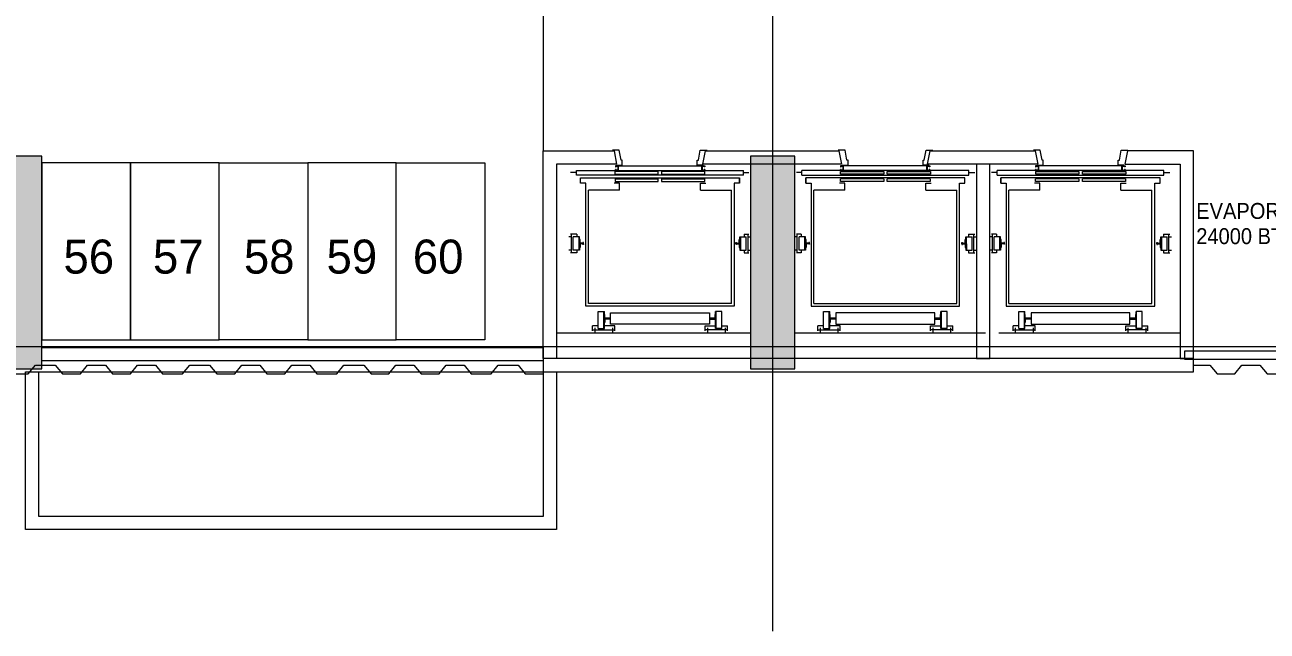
# Model space of a CAD drawing. Header units: metres. Extents: x 32 to 132, y -29 to 44.
# Drawn here: x 100.8 to 114.82, y -23.16 to -16.31 of the extents above; entities that cross this region are included whole.
import ezdxf

# ---------------------------------------------------------------- set-up
doc = ezdxf.new("R2010")
doc.units = ezdxf.units.M
doc.header["$LTSCALE"] = 100
for name, color, linetype, lineweight in [('A-WALL', 8, 'Continuous', 9), ('Arqui', 8, 'Continuous', 0), ('M-EQPM-IDEN', 7, 'Continuous', 9)]:
    doc.layers.add(name, color=color, linetype=linetype, lineweight=lineweight)
doc.styles.add('SansSerif_2', font='SANSS__.TTF', dxfattribs={"width": 0.9, "height": 0.18})

# ---------------------------------------------------------------- blocks, each defined once
blk = doc.blocks.new('MARCOE-102')
at = {"layer": 'Arqui'}
for p, q in [((0, 0), (0, -2.5)), ((0, 0), (1.75, 0)), ((1.75, 0), (1.75, -0.45)), ((0, -2.5), (1.75, -2.5)), ((0.175, -0.175), (1.575, -0.175)), ((0.175, -0.175), (0.175, -2.325)), ((0.175, -2.325), (1.575, -2.325)), ((1.375, -0.45), (1.375, -0.275)), ((1.375, -0.275), (1.575, -0.275)), ((1.75, -0.45), (1.375, -0.45)), ((1.375, -2.05), (1.375, -2.225)), ((1.75, -2.05), (1.375, -2.05)), ((1.375, -2.225), (1.575, -2.225)), ((1.575, -0.275), (1.575, -0.175)), ((1.575, -2.325), (1.575, -2.225)), ((1.75, -2.5), (1.75, -2.05))]:
    blk.add_line(p, q, dxfattribs=at)
blk.add_lwpolyline([(0, 0), (0, -2.5), (1.75, -2.5), (1.75, -2.05), (1.375, -2.05), (1.375, -2.225), (1.575, -2.225), (1.575, -2.325), (0.175, -2.325), (0.175, -0.175), (1.575, -0.175), (1.575, -0.275), (1.375, -0.275), (1.375, -0.45), (1.75, -0.45), (1.75, 0), (0, 0)], dxfattribs=at)
blk = doc.blocks.new('ASCENSOR')
at = {"layer": 'Arqui'}
for p, q in [((-1.63, -1.015), (-1.63, 0.869)), ((-1.575, 0.869), (-1.63, 0.869)), ((-1.605, 0.869), (-1.605, 0.932)), ((-1.575, 0.869), (-1.575, -1.015)), ((-0.91, 0.876), (-0.91, 0.932)), ((-0.7, 0.921), (-0.91, 0.921)), ((-0.91, 0.876), (-0.88, 0.876)), ((-0.88, 0.922), (-0.88, 0.95)), ((-0.73, 0.902), (-0.88, 0.902)), ((-0.88, 0.83), (-0.88, 0.902)), ((-0.73, 0.922), (-0.73, 0.95)), ((-0.73, 0.836), (-0.73, 0.902)), ((-0.73, 0.876), (-0.7, 0.876)), ((-0.7, 0.876), (-0.7, 0.932)), ((-1.485, 0.826), (-1.545, 0.826)), ((-1.545, 0.826), (-1.485, 0.826)), ((-1.545, -0.971), (-1.545, 0.826)), ((-1.485, 0.826), (-1.485, 0.766)), ((-1.485, 0.766), (-0.096, 0.766)), ((-1.405, 0.385), (-1.405, 0.735)), ((-0.126, 0.735), (-1.405, 0.735)), ((-0.73, 0.836), (-0.88, 0.836)), ((-0.88, 0.836), (-0.73, 0.836)), ((-0.85, 0.83), (-0.88, 0.83)), ((-0.85, 0.83), (-0.88, 0.83)), ((-0.85, 0.83), (-0.805, 0.83)), ((-0.85, 0.83), (-0.805, 0.83)), ((-0.85, 0.83), (-0.805, 0.83)), ((-0.85, 0.83), (-0.805, 0.83)), ((-0.85, 0.823), (-0.85, 0.83)), ((-0.85, 0.823), (-0.85, 0.83)), ((-0.809, 0.823), (-0.85, 0.823)), ((-0.809, 0.823), (-0.85, 0.823)), ((-0.816, 0.785), (-0.816, 0.792)), ((-0.816, 0.792), (-0.802, 0.792)), ((-0.809, 0.785), (-0.816, 0.785)), ((-0.809, 0.785), (-0.809, 0.823)), ((-0.802, 0.785), (-0.809, 0.785)), ((-0.76, 0.83), (-0.805, 0.83)), ((-0.76, 0.83), (-0.805, 0.83)), ((-0.76, 0.83), (-0.805, 0.83)), ((-0.76, 0.83), (-0.805, 0.83)), ((-0.802, 0.823), (-0.76, 0.823)), ((-0.802, 0.823), (-0.76, 0.823)), ((-0.802, 0.785), (-0.802, 0.823)), ((-0.795, 0.792), (-0.802, 0.792)), ((-0.802, 0.785), (-0.795, 0.785)), ((-0.795, 0.785), (-0.795, 0.792)), ((-0.76, 0.823), (-0.76, 0.83)), ((-0.76, 0.823), (-0.76, 0.83)), ((-0.76, 0.83), (-0.73, 0.83)), ((-0.76, 0.83), (-0.73, 0.83)), ((-0.73, 0.83), (-0.73, 0.836)), ((-0.126, 0.735), (-0.126, -0.88)), ((-0.096, 0.766), (-0.096, -0.911)), ((-0.036, 0.625), (-0.036, 0.555)), ((0.155, 0.625), (-0.036, 0.625)), ((0.184, 0.688), (0.128, 0.688)), ((0.128, 0.625), (0.128, 0.688)), ((0.147, 0.664), (0.21, 0.664)), ((0.155, 0.625), (0.155, 0.555)), ((0.173, 0.689), (0.173, 0.438)), ((-1.68, 0.434), (-1.671, 0.434)), ((-1.68, 0.434), (-1.671, 0.434)), ((-1.68, 0.399), (-1.68, 0.434)), ((-1.68, 0.399), (-1.68, 0.434)), ((-1.676, 0.43), (-1.674, 0.43)), ((-1.674, 0.43), (-1.676, 0.43)), ((-1.676, 0.402), (-1.676, 0.43)), ((-1.676, 0.43), (-1.676, 0.402)), ((-1.674, 0.426), (-1.674, 0.43)), ((-1.674, 0.426), (-1.674, 0.43)), ((-1.671, 0.426), (-1.674, 0.426)), ((-1.671, 0.426), (-1.674, 0.426)), ((-1.671, 0.434), (-1.671, 0.426)), ((-1.671, 0.434), (-1.671, 0.426)), ((-1.639, 0.434), (-1.639, 0.426)), ((-1.63, 0.434), (-1.639, 0.434)), ((-1.639, 0.434), (-1.63, 0.434)), ((-1.639, 0.426), (-1.639, 0.434)), ((-1.639, 0.426), (-1.635, 0.426)), ((-1.635, 0.426), (-1.639, 0.426)), ((-1.635, 0.43), (-1.633, 0.43)), ((-1.635, 0.426), (-1.635, 0.43)), ((-1.635, 0.43), (-1.635, 0.426)), ((-1.633, 0.43), (-1.635, 0.43)), ((-1.633, 0.402), (-1.633, 0.43)), ((-1.633, 0.402), (-1.633, 0.43)), ((-1.63, 0.399), (-1.63, 0.434)), ((-1.63, 0.434), (-1.63, 0.399)), ((-1.587, 0.433), (-1.618, 0.433)), ((-1.618, 0.433), (-1.618, -0.056)), ((-1.587, -0.056), (-1.587, 0.433)), ((-1.503, 0.434), (-1.534, 0.434)), ((-1.534, -0.056), (-1.534, 0.434)), ((-1.503, -0.056), (-1.503, 0.434)), ((-1.485, 0.385), (-1.485, 0.445)), ((0.155, 0.561), (-0.036, 0.561)), ((0.155, 0.555), (-0.036, 0.555)), ((-0.021, 0.485), (0.109, 0.485)), ((-0.021, -0.63), (-0.021, 0.485)), ((-0.001, 0.552), (-0.001, 0.555)), ((-0.001, 0.555), (0.041, 0.555)), ((0.038, 0.552), (-0.001, 0.552)), ((0.038, 0.491), (0.038, 0.552)), ((0.041, 0.555), (0.041, 0.491)), ((0.089, 0.555), (0.041, 0.555)), ((0.047, 0.555), (0.047, 0.491)), ((0.05, 0.491), (0.05, 0.552)), ((0.05, 0.552), (0.089, 0.552)), ((0.089, 0.552), (0.089, 0.555)), ((0.089, 0.552), (0.089, 0.555)), ((0.109, 0.485), (0.109, -0.63)), ((0.128, 0.438), (0.128, 0.555)), ((0.184, 0.438), (0.128, 0.438)), ((0.149, 0.463), (0.209, 0.463)), ((-1.63, 0.399), (-1.68, 0.399)), ((-1.63, 0.399), (-1.68, 0.399)), ((-1.633, 0.402), (-1.676, 0.402)), ((-1.676, 0.402), (-1.633, 0.402)), ((-1.405, 0.385), (-1.485, 0.385)), ((-1.618, -0.056), (-1.587, -0.056)), ((-1.587, -0.095), (-1.618, -0.095)), ((-1.618, -0.095), (-1.618, -0.583)), ((-1.587, -0.583), (-1.587, -0.095)), ((-1.534, -0.056), (-1.503, -0.056)), ((-1.503, -0.095), (-1.534, -0.095)), ((-1.534, -0.58), (-1.534, -0.095)), ((-1.503, -0.58), (-1.503, -0.095)), ((-1.747, -0.512), (-1.859, -0.533)), ((-1.859, -0.533), (-1.859, -0.609)), ((-1.69, -0.498), (-1.747, -0.498)), ((-1.747, -0.498), (-1.747, -0.512)), ((-1.69, -0.564), (-1.69, -0.498)), ((-1.405, -0.53), (-1.485, -0.53)), ((-1.485, -0.53), (-1.485, -0.59)), ((-1.405, -0.53), (-1.405, -0.88)), ((-1.68, -0.564), (-1.69, -0.564)), ((-1.618, -0.583), (-1.587, -0.583)), ((-1.534, -0.58), (-1.503, -0.58)), ((0.155, -0.7), (-0.036, -0.7)), ((-0.036, -0.77), (-0.036, -0.7)), ((0.109, -0.63), (-0.021, -0.63)), ((-0.001, -0.697), (-0.001, -0.7)), ((0.038, -0.697), (-0.001, -0.697)), ((-0.001, -0.7), (0.041, -0.7)), ((0.038, -0.636), (0.038, -0.697)), ((0.041, -0.7), (0.041, -0.636)), ((0.047, -0.7), (0.047, -0.636)), ((0.089, -0.7), (0.047, -0.7)), ((0.05, -0.636), (0.05, -0.697)), ((0.05, -0.697), (0.089, -0.697)), ((0.089, -0.697), (0.089, -0.7)), ((0.184, -0.583), (0.128, -0.583)), ((0.128, -0.583), (0.128, -0.7)), ((0.149, -0.609), (0.209, -0.609)), ((0.155, -0.77), (0.155, -0.7)), ((0.173, -0.834), (0.173, -0.583)), ((0.155, -0.706), (-0.036, -0.706)), ((0.155, -0.77), (-0.036, -0.77)), ((0.128, -0.77), (0.128, -0.833)), ((0.184, -0.833), (0.128, -0.833)), ((0.147, -0.809), (0.21, -0.809)), ((-1.485, -0.971), (-1.545, -0.971)), ((-0.096, -0.911), (-1.485, -0.911)), ((-1.485, -0.911), (-1.485, -0.971)), ((-0.126, -0.88), (-1.405, -0.88)), ((-0.85, -0.981), (-0.88, -0.981)), ((-0.85, -0.981), (-0.88, -0.981)), ((-0.88, -0.981), (-0.88, -1.052)), ((-0.808, -0.974), (-0.85, -0.974)), ((-0.808, -0.974), (-0.85, -0.974)), ((-0.85, -0.974), (-0.85, -0.981)), ((-0.85, -0.974), (-0.85, -0.981)), ((-0.85, -0.981), (-0.805, -0.981)), ((-0.85, -0.981), (-0.805, -0.981)), ((-0.85, -0.981), (-0.805, -0.981)), ((-0.85, -0.981), (-0.805, -0.981)), ((-0.808, -0.936), (-0.815, -0.936)), ((-0.815, -0.936), (-0.815, -0.943)), ((-0.815, -0.943), (-0.801, -0.943)), ((-0.808, -0.936), (-0.808, -0.974)), ((-0.801, -0.936), (-0.808, -0.936)), ((-0.76, -0.981), (-0.805, -0.981)), ((-0.76, -0.981), (-0.805, -0.981)), ((-0.76, -0.981), (-0.805, -0.981)), ((-0.76, -0.981), (-0.805, -0.981)), ((-0.801, -0.936), (-0.801, -0.974)), ((-0.801, -0.936), (-0.794, -0.936)), ((-0.794, -0.943), (-0.801, -0.943)), ((-0.801, -0.974), (-0.76, -0.974)), ((-0.801, -0.974), (-0.76, -0.974)), ((-0.794, -0.936), (-0.794, -0.943)), ((-0.76, -0.974), (-0.76, -0.981)), ((-0.76, -0.974), (-0.76, -0.981)), ((-0.76, -0.981), (-0.73, -0.981)), ((-0.76, -0.981), (-0.73, -0.981)), ((-0.73, -0.981), (-0.73, -0.987)), ((-1.575, -1.015), (-1.63, -1.015)), ((-1.605, -1.015), (-1.605, -1.083)), ((-0.91, -1.011), (-0.88, -1.011)), ((-0.91, -1.011), (-0.91, -1.083)), ((-0.7, -1.072), (-0.91, -1.072)), ((-0.73, -0.987), (-0.88, -0.987)), ((-0.88, -0.987), (-0.73, -0.987)), ((-0.73, -1.052), (-0.88, -1.052)), ((-0.88, -1.073), (-0.88, -1.1)), ((-0.73, -0.987), (-0.73, -1.052)), ((-0.73, -1.011), (-0.7, -1.011)), ((-0.73, -1.073), (-0.73, -1.1)), ((-0.7, -1.011), (-0.7, -1.083))]:
    blk.add_line(p, q, dxfattribs=at)
blk.add_lwpolyline([(-1.68, -0.564), (-1.68, 0.413), (-1.69, 0.413), (-1.69, 0.347), (-1.747, 0.347), (-1.747, 0.361), (-1.859, 0.382), (-1.859, 0.458)], dxfattribs=at)
for centre, radius, start, end in [((0.044, 0.491), 0.006, 180, 270), ((0.044, 0.491), 0.003, 180, 270), ((0.044, 0.491), 0.006, 270, 0), ((0.044, 0.491), 0.003, 270, 0), ((0.044, -0.636), 0.006, 90, 180), ((0.044, -0.636), 0.003, 90, 180), ((0.044, -0.636), 0.006, 0, 90), ((0.044, -0.636), 0.003, 0, 90)]:
    blk.add_arc(centre, radius, start, end, dxfattribs=at)
for points in [[(-0.795, 0.792), (-0.795, 0.785), (-0.816, 0.785), (-0.816, 0.792)], [(-0.816, 0.785), (-0.816, 0.792), (-0.795, 0.785), (-0.816, 0.785)], [(-0.795, 0.785), (-0.816, 0.785), (-0.795, 0.792), (-0.816, 0.792)], [(-0.794, -0.943), (-0.794, -0.936), (-0.815, -0.936), (-0.815, -0.943)], [(-0.815, -0.936), (-0.815, -0.943), (-0.794, -0.936), (-0.815, -0.936)], [(-0.794, -0.936), (-0.815, -0.936), (-0.794, -0.943), (-0.815, -0.943)]]:
    blk.add_solid(points, dxfattribs=at)
at = {"layer": 'Arqui', "xscale": 0.01999999999998181, "yscale": 0.01999999999998181, "zscale": 0.01999999999998181, "rotation": 270}
blk.add_blockref('MARCOE-102', (-1.63, -0.541), dxfattribs=at)
blk = doc.blocks.new('estructura etapa 3')
at = {"layer": 'Arqui'}
h = blk.add_hatch(color=256, dxfattribs=at)
h.paths.add_polyline_path([(-91.651, -6658.124), (-91.651, -6657.624), (-92.35, -6657.624), (-92.35, -6658.124)])
h.paths.add_polyline_path([(-49.354, -6658.124), (-49.354, -6657.624), (-50.055, -6657.624), (-50.055, -6658.124)])
h.paths.add_polyline_path([(-56.053, -6658.124), (-56.053, -6657.624), (-56.753, -6657.624), (-56.753, -6658.124)])
h.paths.add_polyline_path([(-76.45, -6659.124), (-76.95, -6659.124), (-76.95, -6657.624), (-76.45, -6657.624)])
h.paths.add_polyline_path([(-83.95, -6659.124), (-84.45, -6659.124), (-84.45, -6657.624), (-83.95, -6657.624)])
h.paths.add_polyline_path([(-60.452, -6659.124), (-60.952, -6659.124), (-60.952, -6657.624), (-60.452, -6657.624)])
h.paths.add_polyline_path([(-67.95, -6659.124), (-68.45, -6659.124), (-68.45, -6657.624), (-67.95, -6657.624)])
h.paths.add_polyline_path([(-91.85, -6668.199), (-91.851, -6667.599), (-92.35, -6667.599), (-92.349, -6668.199)])
h.paths.add_polyline_path([(-49.354, -6668.199), (-49.354, -6667.599), (-49.854, -6667.599), (-49.854, -6668.199)])
h.paths.add_polyline_path([(-56.154, -6668.149), (-56.154, -6667.649), (-56.854, -6667.649), (-56.854, -6668.149)])
h.paths.add_polyline_path([(-59.952, -6667.649), (-59.952, -6668.149), (-61.452, -6668.149), (-61.452, -6667.649)])
h.paths.add_polyline_path([(-75.95, -6667.649), (-75.95, -6668.149), (-77.45, -6668.149), (-77.45, -6667.649)])
h.paths.add_polyline_path([(-68.95, -6667.649), (-68.95, -6668.149), (-67.45, -6668.149), (-67.45, -6667.649)])
h.paths.add_polyline_path([(-84.95, -6667.649), (-84.95, -6668.149), (-83.45, -6668.149), (-83.45, -6667.649)])
h.paths.add_polyline_path([(-91.85, -6676.199), (-91.85, -6675.599), (-92.349, -6675.599), (-92.349, -6676.199)])
h.paths.add_polyline_path([(-49.354, -6676.199), (-49.354, -6675.599), (-49.854, -6675.599), (-49.854, -6676.199)])
h.paths.add_polyline_path([(-56.154, -6676.149), (-56.154, -6675.649), (-56.754, -6675.649), (-56.754, -6676.149)])
h.paths.add_polyline_path([(-59.952, -6675.649), (-59.952, -6676.149), (-61.452, -6676.149), (-61.452, -6675.649)])
h.paths.add_polyline_path([(-75.95, -6675.649), (-75.95, -6676.149), (-77.45, -6676.149), (-77.45, -6675.649)])
h.paths.add_polyline_path([(-68.95, -6675.649), (-68.95, -6676.149), (-67.45, -6676.149), (-67.45, -6675.649)])
h.paths.add_polyline_path([(-84.95, -6675.649), (-84.95, -6676.149), (-83.45, -6676.149), (-83.45, -6675.649)])
h.paths.add_polyline_path([(-91.847, -6686.299), (-91.851, -6685.699), (-92.35, -6685.699), (-92.346, -6686.299)])
h.paths.add_polyline_path([(-49.354, -6686.299), (-49.354, -6685.699), (-49.854, -6685.699), (-49.854, -6686.299)])
h.paths.add_polyline_path([(-56.154, -6686.249), (-56.154, -6685.749), (-56.754, -6685.749), (-56.754, -6686.249)])
h.paths.add_polyline_path([(-59.952, -6685.749), (-59.952, -6686.249), (-61.452, -6686.249), (-61.452, -6685.749)])
h.paths.add_polyline_path([(-75.95, -6685.749), (-75.95, -6686.249), (-77.45, -6686.249), (-77.45, -6685.749)])
h.paths.add_polyline_path([(-68.95, -6685.749), (-68.95, -6686.249), (-67.45, -6686.249), (-67.45, -6685.749)])
h.paths.add_polyline_path([(-84.95, -6685.749), (-84.95, -6686.249), (-83.45, -6686.249), (-83.45, -6685.749)])
h.paths.add_polyline_path([(-49.353, -6694.294), (-49.354, -6693.699), (-49.855, -6693.699), (-49.854, -6694.294)])
h.paths.add_polyline_path([(-56.054, -6694.249), (-56.054, -6693.749), (-56.753, -6693.749), (-56.753, -6694.249)])
h.paths.add_polyline_path([(-91.651, -6694.249), (-91.651, -6693.749), (-92.35, -6693.749), (-92.35, -6694.249)])
h.paths.add_polyline_path([(-59.952, -6693.749), (-59.952, -6694.249), (-61.452, -6694.249), (-61.452, -6693.749)])
h.paths.add_polyline_path([(-75.95, -6693.749), (-75.95, -6694.249), (-77.45, -6694.249), (-77.45, -6693.749)])
h.paths.add_polyline_path([(-68.95, -6693.749), (-68.95, -6694.249), (-67.45, -6694.249), (-67.45, -6693.749)])
h.paths.add_polyline_path([(-84.95, -6693.749), (-84.95, -6694.249), (-83.45, -6694.249), (-83.45, -6693.749)])
h.paths.add_polyline_path([(-49.358, -6703.974), (-49.353, -6703.374), (-49.854, -6703.374), (-49.859, -6703.974)])
h.paths.add_polyline_path([(-56.054, -6703.924), (-56.054, -6703.424), (-56.753, -6703.424), (-56.753, -6703.924)])
h.paths.add_polyline_path([(-67.95, -6704.924), (-67.95, -6703.424), (-68.45, -6703.424), (-68.45, -6704.924)])
h.paths.add_polyline_path([(-91.651, -6703.924), (-91.651, -6703.424), (-92.35, -6703.424), (-92.35, -6703.924)])
h.paths.add_polyline_path([(-61.847, -6703.424), (-60.347, -6703.424), (-60.347, -6703.924), (-61.847, -6703.924)])
h.paths.add_polyline_path([(-83.95, -6704.924), (-83.95, -6703.424), (-84.45, -6703.424), (-84.45, -6704.924)])
h.paths.add_polyline_path([(-76.45, -6704.924), (-76.45, -6703.424), (-76.95, -6703.424), (-76.95, -6704.924)])
h.paths.add_polyline_path([(-49.354, -6711.949), (-49.354, -6711.449), (-50.054, -6711.449), (-50.054, -6711.949)])
h.paths.add_polyline_path([(-55.954, -6711.949), (-55.954, -6711.449), (-56.654, -6711.449), (-56.654, -6711.949)])
h.paths.add_polyline_path([(-91.65, -6711.949), (-91.65, -6711.449), (-92.35, -6711.449), (-92.35, -6711.949)])
h.paths.add_polyline_path([(-60.952, -6711.949), (-60.952, -6709.549), (-60.452, -6709.549), (-60.452, -6711.949)])
h.paths.add_polyline_path([(-68.45, -6709.549), (-68.45, -6711.949), (-67.95, -6711.949), (-67.95, -6709.549)])
h.paths.add_polyline_path([(-76.95, -6709.549), (-76.95, -6711.949), (-76.45, -6711.949), (-76.45, -6709.549)])
h.paths.add_polyline_path([(-83.95, -6709.549), (-83.95, -6711.949), (-84.45, -6711.949), (-84.45, -6709.549)])
for p, q in [((-68.2, -6655.354), (-68.2, -6714.914)), ((-93.66, -6711.699), (-46.502, -6711.699))]:
    blk.add_line(p, q, dxfattribs=at)
for points in [[(-76.95, -6709.549), (-76.95, -6711.949), (-76.45, -6711.949), (-76.45, -6709.549)], [(-68.45, -6709.549), (-68.45, -6711.949), (-67.95, -6711.949), (-67.95, -6709.549)]]:
    blk.add_lwpolyline(points, close=True, dxfattribs=at)
blk = doc.blocks.new('A$C4ed580ad')
at = {"layer": 'Arqui'}
for p, q in [((28.886, 9.176), (26.695, 9.176)), ((28.886, 9.176), (26.836, 9.176)), ((31.538, 9.176), (29.386, 9.176)), ((33.737, 9.176), (31.688, 9.176))]:
    blk.add_line(p, q, dxfattribs=at)
for points in [[(25.337, 14.631), (25.337, 13.434), (26.544, 13.434), (26.544, 11.236)], [(31.588, 11.086), (31.438, 11.086)], [(31.588, 8.891), (31.588, 11.086)], [(31.438, 8.891), (31.588, 8.891)], [(19.579, 8.716), (19.659, 8.815), (19.861, 8.815), (19.941, 8.716), (20.144, 8.716), (20.224, 8.815), (20.427, 8.815), (20.507, 8.716), (20.732, 8.716), (20.812, 8.815), (21.037, 8.815), (21.117, 8.716), (21.32, 8.716)], [(21.32, 8.716), (21.4, 8.815), (21.603, 8.815), (21.683, 8.716), (21.886, 8.716), (21.966, 8.815), (22.168, 8.815), (22.248, 8.716), (22.474, 8.716), (22.554, 8.815), (22.779, 8.815), (22.859, 8.716), (23.062, 8.716)], [(23.062, 8.716), (23.142, 8.815), (23.344, 8.815), (23.424, 8.716), (23.627, 8.716), (23.707, 8.815), (23.91, 8.815), (23.99, 8.716), (24.215, 8.716), (24.295, 8.815), (24.521, 8.815), (24.601, 8.716), (24.803, 8.716)], [(24.803, 8.716), (24.883, 8.815), (25.086, 8.815), (25.166, 8.716), (25.369, 8.716), (25.449, 8.815), (25.651, 8.815), (25.731, 8.716), (25.957, 8.716), (26.037, 8.815), (26.262, 8.815), (26.342, 8.716), (26.545, 8.716)], [(33.889, 8.815), (34.072, 8.815), (34.152, 8.716), (34.354, 8.716), (34.434, 8.815), (34.637, 8.815), (34.717, 8.716), (34.942, 8.716), (35.022, 8.815), (35.248, 8.815), (35.328, 8.716), (35.531, 8.716)]]:
    blk.add_lwpolyline(points, dxfattribs=at)
for points in [[(27.346, 11.236), (27.373, 11.086), (26.695, 11.086), (26.695, 8.891), (26.544, 8.891), (26.544, 11.236)], [(27.346, 11.236), (27.373, 11.086), (26.695, 11.086), (26.695, 8.891), (26.544, 8.891), (26.544, 11.236)], [(29.883, 11.236), (29.911, 11.086), (28.348, 11.086), (28.377, 11.236)], [(29.883, 11.236), (29.911, 11.086), (28.348, 11.086), (28.377, 11.236)], [(32.1, 11.236), (32.129, 11.086), (30.885, 11.086), (30.914, 11.236)], [(32.1, 11.236), (32.129, 11.086), (30.885, 11.086), (30.914, 11.236)], [(33.14, 11.236), (33.113, 11.086), (33.737, 11.086), (33.737, 8.891), (33.887, 8.891), (33.887, 11.236)], [(33.14, 11.236), (33.113, 11.086), (33.737, 11.086), (33.737, 8.891), (33.887, 8.891), (33.887, 11.236)], [(21.886, 11.103), (20.886, 11.103), (20.886, 9.103), (21.886, 9.103)], [(22.886, 11.103), (21.886, 11.103), (21.886, 9.103), (22.886, 9.103)], [(22.886, 11.103), (23.886, 11.103), (23.886, 9.103), (22.886, 9.103)], [(24.886, 11.103), (23.886, 11.103), (23.886, 9.103), (24.886, 9.103)], [(24.886, 11.103), (25.886, 11.103), (25.886, 9.103), (24.886, 9.103)], [(31.438, 8.891), (31.588, 8.891), (31.588, 8.891), (31.588, 11.086), (31.438, 11.086), (31.438, 11.086), (31.438, 11.086), (31.438, 11.086), (31.438, 8.891), (31.438, 8.891)], [(26.545, 9.016), (26.545, 8.866), (20.886, 8.866), (20.886, 9.016)], [(26.544, 8.741), (33.887, 8.741), (33.887, 8.891), (26.544, 8.891)], [(26.544, 8.741), (33.887, 8.741), (33.887, 8.891), (26.544, 8.891)], [(20.701, 8.741), (26.694, 8.741), (26.694, 6.957), (20.701, 6.957)], [(20.701, 8.741), (26.694, 8.741), (26.694, 6.957), (20.701, 6.957)], [(20.851, 8.741), (26.544, 8.741), (26.544, 7.107), (20.851, 7.107)]]:
    blk.add_lwpolyline(points, close=True, dxfattribs=at)
blk.add_blockref('estructura etapa 3', (97.335, 6720.724), dxfattribs=at)
at = {"layer": 'Arqui', "rotation": 269.9943251266501}
blk.add_blockref('ASCENSOR', (27.936, 9.386), dxfattribs=at)
at = {"layer": 'Arqui', "xscale": -1, "rotation": 90.0056748733478}
for p in [(30.335, 9.386), (32.538, 9.386)]:
    blk.add_blockref('ASCENSOR', p, dxfattribs=at)
at = {"layer": 'Arqui', "char_height": 0.384, "attachment_point": 1, "rotation": 360}
for s, insert in [('56', (21.129, 10.234)), ('58', (23.166, 10.234)), ('59', (24.099, 10.234)), ('60', (25.073, 10.234)), ('57', (22.139, 10.234))]:
    blk.add_mtext_dynamic_manual_height_columns(s, width=0.89145, gutter_width=5, heights=[0], dxfattribs=dict(at, insert=insert))

msp = doc.modelspace()

# ---------------------------------------------------------------- linework, layer by layer
at = {"layer": 'A-WALL'}
for p, q in [((113.891, -19.995), (116.487, -19.995)), ((113.891, -20.095), (113.891, -19.995)), ((116.487, -20.095), (113.891, -20.095))]:
    msp.add_line(p, q, dxfattribs=at)
at = {"layer": 'A-WALL', "color": 253, "true_color": 0xaaaaaa}
for p, q in [((113.891, -19.995), (116.487, -19.995)), ((113.891, -20.095), (113.891, -19.995)), ((116.487, -20.095), (113.891, -20.095))]:
    msp.add_line(p, q, dxfattribs=at)

# ---------------------------------------------------------------- block references
at = {"layer": 'Arqui'}
msp.add_blockref('A$C4ed580ad', (80.104, -28.974), dxfattribs=at)

# ---------------------------------------------------------------- texts
at = {"layer": 'M-EQPM-IDEN', "char_height": 0.18, "attachment_point": 1, "style": 'SansSerif_2'}
for s, insert, width in [('EVAPORADOR #P4-4', (114.022, -18.326), 2.69848), ('24000 BTU/HR', (114.022, -18.611), 1.83266)]:
    msp.add_mtext(s, dxfattribs=dict(at, insert=insert, width=width))

doc.saveas('drawing.dxf')
